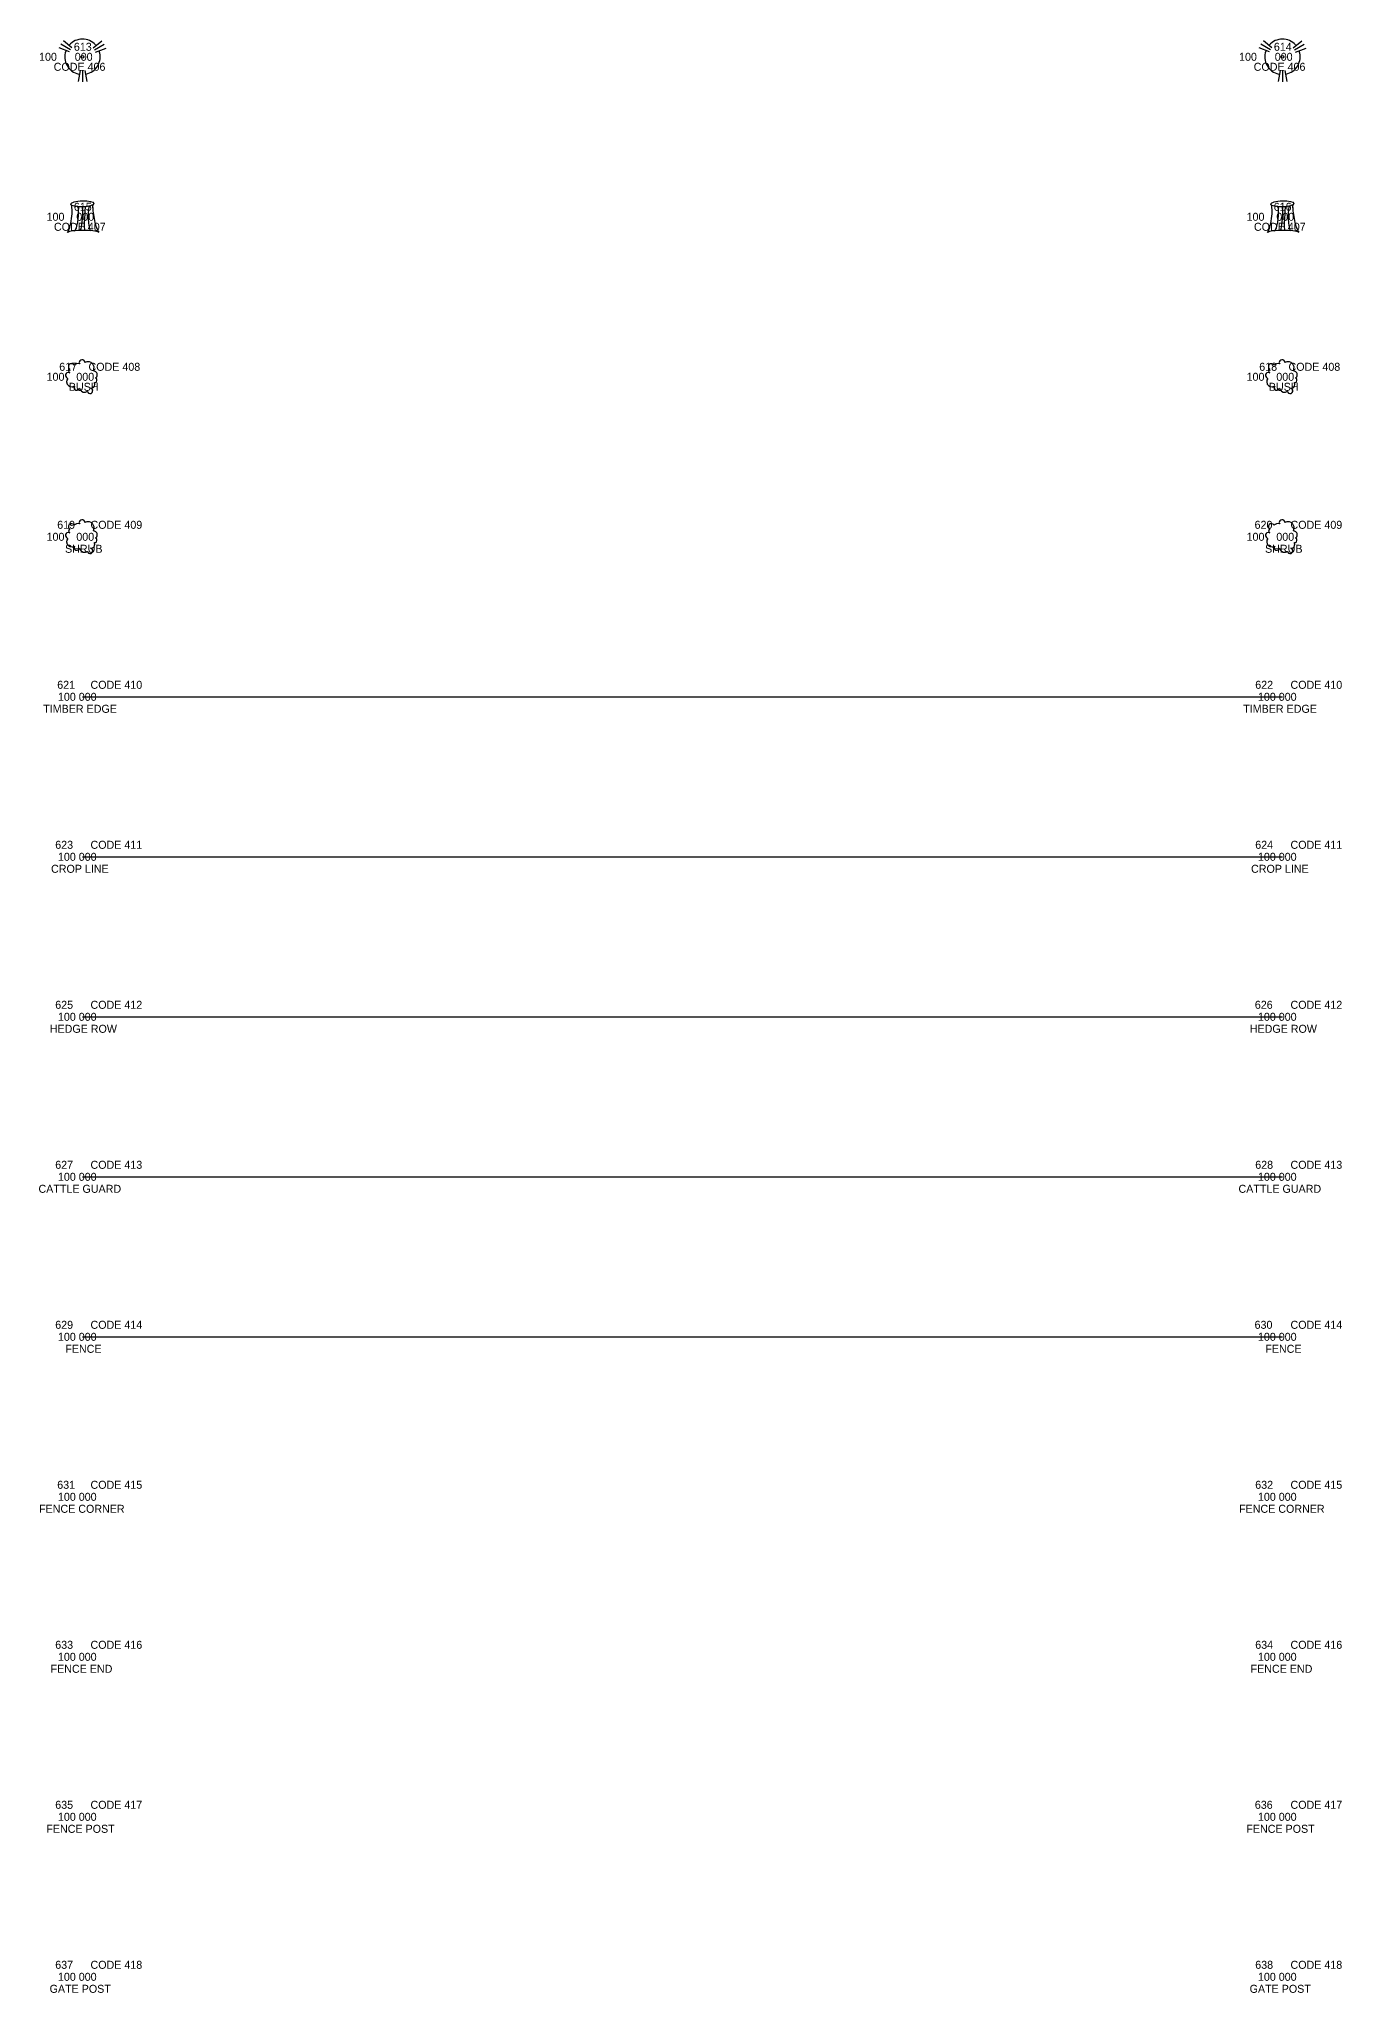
# Model space of a CAD drawing. Extents: x -12 to 6123, y -3 to 1005.
# Drawn here: x 2094.6 to 2257.4, y 758 to 1002.2 of the extents above; entities that cross this region are included whole.
import ezdxf

# ---------------------------------------------------------------- set-up
doc = ezdxf.new("R2010")
doc.units = 0
for name, color, linetype in [('Topo_Fence', 7, 'Continuous'), ('Topo_Field Comments', 7, 'Continuous'), ('Topo_NonHighway Improvements', 7, 'Continuous'), ('Topo_Point Descriptions', 7, 'Continuous'), ('Topo_Point Elevations', 7, 'Continuous'), ('Topo_Point Numbers', 7, 'Continuous'), ('Topo_Vegetation', 7, 'Continuous'), ('Topo_Vegetation Line', 7, 'Continuous'), ('Topo_Woods and Brush', 7, 'Continuous')]:
    doc.layers.add(name, color=color, linetype=linetype)

msp = doc.modelspace()

# ---------------------------------------------------------------- linework, layer by layer
at = {"layer": 'Topo_Fence'}
for p, q in [((2100, 840), (2100, 840)), ((2100, 840), (2250, 840)), ((2250, 840), (2250, 840)), ((2100, 820), (2100, 820)), ((2250, 820), (2250, 820)), ((2100, 800), (2100, 800)), ((2250, 800), (2250, 800)), ((2100, 780), (2100, 780)), ((2250, 780), (2250, 780)), ((2100, 760), (2100, 760)), ((2250, 760), (2250, 760))]:
    msp.add_line(p, q, dxfattribs=at)
at = {"layer": 'Topo_NonHighway Improvements'}
for p, q in [((2100, 860), (2100, 860)), ((2100, 860), (2250, 860)), ((2250, 860), (2250, 860))]:
    msp.add_line(p, q, dxfattribs=at)
at = {"layer": 'Topo_Vegetation'}
for p, q in [((2098.5, 1000.87), (2097.29, 1001.57)), ((2098.68, 1001.11), (2097.61, 1002.01)), ((2101.32, 1001.11), (2102.4, 1002.01)), ((2101.5, 1000.87), (2102.71, 1001.57)), ((2248.5, 1000.87), (2247.29, 1001.57)), ((2248.68, 1001.11), (2247.61, 1002.01)), ((2251.33, 1001.11), (2252.4, 1002.01)), ((2251.5, 1000.87), (2252.71, 1001.57)), ((2098.38, 1000.62), (2097.07, 1001.12)), ((2101.63, 1000.59), (2102.94, 1001.07)), ((2248.38, 1000.62), (2247.07, 1001.12)), ((2251.63, 1000.59), (2252.94, 1001.07)), ((2099.7, 998.3), (2099.46, 996.92)), ((2100, 998.25), (2100, 996.87)), ((2100.3, 998.3), (2100.54, 996.92)), ((2249.7, 998.3), (2249.46, 996.92)), ((2250, 998.25), (2250, 996.87)), ((2250.3, 998.3), (2250.54, 996.92))]:
    msp.add_line(p, q, dxfattribs=at)
for points in [[(2098.15, 959.8), (2098.04, 959.59), (2098.02, 959.35), (2098.09, 959.08), (2098.23, 958.93), (2098.47, 958.79), (2098.69, 958.75), (2098.89, 958.75), (2099.02, 958.82), (2098.95, 958.67), (2098.97, 958.55), (2099.04, 958.42), (2099.17, 958.33), (2099.35, 958.34), (2099.49, 958.41), (2099.58, 958.56), (2099.69, 958.35), (2099.86, 958.19), (2100.09, 958.09), (2100.36, 958.09), (2100.55, 958.15), (2100.61, 958.18), (2100.63, 958.14), (2100.74, 957.95), (2100.91, 957.92), (2101.08, 957.93), (2101.21, 958.02), (2101.27, 958.15), (2101.29, 958.32), (2101.22, 958.45), (2101.14, 958.53), (2101.02, 958.57), (2101.27, 958.61), (2101.4, 958.71), (2101.49, 958.86), (2101.53, 959.04), (2101.51, 959.21), (2101.48, 959.28), (2101.62, 959.29), (2101.74, 959.39), (2101.8, 959.53), (2101.78, 959.73), (2101.7, 959.8), (2101.61, 959.85), (2101.71, 959.93), (2101.81, 960.01), (2101.84, 960.14), (2101.85, 960.28), (2101.84, 960.41), (2101.78, 960.5), (2101.68, 960.62), (2101.59, 960.67), (2101.49, 960.71), (2101.36, 960.75), (2101.41, 960.88), (2101.42, 961), (2101.44, 961.23), (2101.39, 961.41), (2101.31, 961.57), (2101.2, 961.68), (2101.07, 961.78), (2100.89, 961.85), (2100.68, 961.89), (2100.53, 961.87), (2100.3, 961.78), (2100.28, 961.93), (2100.18, 962.07), (2100.04, 962.13), (2099.91, 962.14), (2099.78, 962.09), (2099.65, 961.98), (2099.59, 961.8), (2099.65, 961.63), (2099.46, 961.65), (2099.26, 961.63), (2099.09, 961.55), (2098.96, 961.45), (2098.84, 961.57), (2098.66, 961.64), (2098.47, 961.62), (2098.32, 961.54), (2098.24, 961.35), (2098.26, 961.14), (2098.33, 961.04), (2098.43, 960.96), (2098.33, 960.9), (2098.28, 960.79), (2098.26, 960.65), (2098.32, 960.54), (2098.42, 960.51), (2098.22, 960.52), (2098.05, 960.48), (2097.96, 960.4), (2097.89, 960.29), (2097.89, 960.11), (2097.98, 959.91), (2098.08, 959.84), (2098.14, 959.8)], [(2248.15, 959.8), (2248.04, 959.59), (2248.02, 959.35), (2248.09, 959.08), (2248.23, 958.93), (2248.47, 958.79), (2248.69, 958.75), (2248.89, 958.75), (2249.02, 958.82), (2248.95, 958.67), (2248.97, 958.55), (2249.04, 958.42), (2249.17, 958.33), (2249.35, 958.34), (2249.49, 958.41), (2249.58, 958.56), (2249.69, 958.35), (2249.86, 958.19), (2250.09, 958.09), (2250.36, 958.09), (2250.55, 958.15), (2250.61, 958.18), (2250.63, 958.14), (2250.74, 957.95), (2250.91, 957.92), (2251.08, 957.93), (2251.21, 958.02), (2251.27, 958.15), (2251.29, 958.32), (2251.22, 958.45), (2251.14, 958.53), (2251.02, 958.57), (2251.27, 958.61), (2251.4, 958.71), (2251.49, 958.86), (2251.53, 959.04), (2251.51, 959.21), (2251.48, 959.28), (2251.62, 959.29), (2251.74, 959.39), (2251.8, 959.53), (2251.78, 959.73), (2251.7, 959.8), (2251.61, 959.85), (2251.71, 959.93), (2251.81, 960.01), (2251.84, 960.14), (2251.85, 960.28), (2251.84, 960.41), (2251.78, 960.5), (2251.68, 960.62), (2251.59, 960.67), (2251.49, 960.71), (2251.36, 960.75), (2251.41, 960.88), (2251.42, 961), (2251.44, 961.23), (2251.39, 961.41), (2251.31, 961.57), (2251.2, 961.68), (2251.07, 961.78), (2250.89, 961.85), (2250.68, 961.89), (2250.53, 961.87), (2250.3, 961.78), (2250.28, 961.93), (2250.18, 962.07), (2250.04, 962.13), (2249.91, 962.14), (2249.78, 962.09), (2249.65, 961.98), (2249.59, 961.8), (2249.65, 961.63), (2249.46, 961.65), (2249.26, 961.63), (2249.09, 961.55), (2248.96, 961.45), (2248.84, 961.57), (2248.66, 961.64), (2248.47, 961.62), (2248.32, 961.54), (2248.24, 961.35), (2248.26, 961.14), (2248.33, 961.04), (2248.43, 960.96), (2248.33, 960.9), (2248.28, 960.79), (2248.26, 960.65), (2248.32, 960.54), (2248.42, 960.51), (2248.22, 960.52), (2248.05, 960.48), (2247.96, 960.4), (2247.89, 960.29), (2247.89, 960.11), (2247.98, 959.91), (2248.08, 959.84), (2248.14, 959.8)], [(2098.15, 939.8), (2098.04, 939.59), (2098.02, 939.35), (2098.09, 939.08), (2098.23, 938.93), (2098.47, 938.79), (2098.69, 938.75), (2098.89, 938.75), (2099.02, 938.82), (2098.95, 938.67), (2098.97, 938.55), (2099.04, 938.42), (2099.17, 938.33), (2099.35, 938.34), (2099.49, 938.41), (2099.58, 938.56), (2099.69, 938.35), (2099.86, 938.19), (2100.09, 938.09), (2100.36, 938.09), (2100.55, 938.15), (2100.61, 938.18), (2100.63, 938.14), (2100.74, 937.95), (2100.91, 937.92), (2101.08, 937.93), (2101.21, 938.02), (2101.27, 938.15), (2101.29, 938.32), (2101.22, 938.45), (2101.14, 938.53), (2101.02, 938.57), (2101.27, 938.61), (2101.4, 938.71), (2101.49, 938.86), (2101.53, 939.04), (2101.51, 939.21), (2101.48, 939.28), (2101.62, 939.29), (2101.74, 939.39), (2101.8, 939.53), (2101.78, 939.73), (2101.7, 939.8), (2101.61, 939.85), (2101.71, 939.93), (2101.81, 940.01), (2101.84, 940.14), (2101.85, 940.28), (2101.84, 940.41), (2101.78, 940.5), (2101.68, 940.62), (2101.59, 940.67), (2101.49, 940.71), (2101.36, 940.75), (2101.41, 940.88), (2101.42, 941), (2101.44, 941.23), (2101.39, 941.41), (2101.31, 941.57), (2101.2, 941.68), (2101.07, 941.78), (2100.89, 941.85), (2100.68, 941.89), (2100.53, 941.87), (2100.3, 941.78), (2100.28, 941.93), (2100.18, 942.07), (2100.04, 942.13), (2099.91, 942.14), (2099.78, 942.09), (2099.65, 941.98), (2099.59, 941.8), (2099.65, 941.63), (2099.46, 941.65), (2099.26, 941.63), (2099.09, 941.55), (2098.96, 941.45), (2098.84, 941.57), (2098.66, 941.64), (2098.47, 941.62), (2098.32, 941.54), (2098.24, 941.35), (2098.26, 941.14), (2098.33, 941.04), (2098.43, 940.96), (2098.33, 940.9), (2098.28, 940.79), (2098.26, 940.65), (2098.32, 940.54), (2098.42, 940.51), (2098.22, 940.52), (2098.05, 940.48), (2097.96, 940.4), (2097.89, 940.29), (2097.89, 940.11), (2097.98, 939.91), (2098.08, 939.84), (2098.14, 939.8)], [(2248.15, 939.8), (2248.04, 939.59), (2248.02, 939.35), (2248.09, 939.08), (2248.23, 938.93), (2248.47, 938.79), (2248.69, 938.75), (2248.89, 938.75), (2249.02, 938.82), (2248.95, 938.67), (2248.97, 938.55), (2249.04, 938.42), (2249.17, 938.33), (2249.35, 938.34), (2249.49, 938.41), (2249.58, 938.56), (2249.69, 938.35), (2249.86, 938.19), (2250.09, 938.09), (2250.36, 938.09), (2250.55, 938.15), (2250.61, 938.18), (2250.63, 938.14), (2250.74, 937.95), (2250.91, 937.92), (2251.08, 937.93), (2251.21, 938.02), (2251.27, 938.15), (2251.29, 938.32), (2251.22, 938.45), (2251.14, 938.53), (2251.02, 938.57), (2251.27, 938.61), (2251.4, 938.71), (2251.49, 938.86), (2251.53, 939.04), (2251.51, 939.21), (2251.48, 939.28), (2251.62, 939.29), (2251.74, 939.39), (2251.8, 939.53), (2251.78, 939.73), (2251.7, 939.8), (2251.61, 939.85), (2251.71, 939.93), (2251.81, 940.01), (2251.84, 940.14), (2251.85, 940.28), (2251.84, 940.41), (2251.78, 940.5), (2251.68, 940.62), (2251.59, 940.67), (2251.49, 940.71), (2251.36, 940.75), (2251.41, 940.88), (2251.42, 941), (2251.44, 941.23), (2251.39, 941.41), (2251.31, 941.57), (2251.2, 941.68), (2251.07, 941.78), (2250.89, 941.85), (2250.68, 941.89), (2250.53, 941.87), (2250.3, 941.78), (2250.28, 941.93), (2250.18, 942.07), (2250.04, 942.13), (2249.91, 942.14), (2249.78, 942.09), (2249.65, 941.98), (2249.59, 941.8), (2249.65, 941.63), (2249.46, 941.65), (2249.26, 941.63), (2249.09, 941.55), (2248.96, 941.45), (2248.84, 941.57), (2248.66, 941.64), (2248.47, 941.62), (2248.32, 941.54), (2248.24, 941.35), (2248.26, 941.14), (2248.33, 941.04), (2248.43, 940.96), (2248.33, 940.9), (2248.28, 940.79), (2248.26, 940.65), (2248.32, 940.54), (2248.42, 940.51), (2248.22, 940.52), (2248.05, 940.48), (2247.96, 940.4), (2247.89, 940.29), (2247.89, 940.11), (2247.98, 939.91), (2248.08, 939.84), (2248.14, 939.8)]]:
    msp.add_lwpolyline(points, dxfattribs=at)
for centre in [(2100, 1000), (2250, 1000)]:
    msp.add_circle(centre, 0.156, dxfattribs=at)
for centre, start, end in [((2100, 1000), 42.2922, 138.1721), ((2250, 1000), 42.2922, 138.1721), ((2100, 1000), 161.1466, 257.6284), ((2100, 1000), 281.4412, 18.0392), ((2250, 1000), 161.1466, 257.6284), ((2250, 1000), 281.4412, 18.0392)]:
    msp.add_arc(centre, 2.21, start, end, dxfattribs=at)
for centre in [(2099.99, 981.62), (2249.99, 981.62)]:
    msp.add_ellipse(centre, major_axis=(1.43, 0.05), ratio=0.272871, dxfattribs=at)
for centre, major_axis, ratio, start_param, end_param in [((2098.26, 979.79), (-0.25, -1.79), 0.202902, 0.24901, 2.93855), ((2098.26, 979.79), (-0.25, -1.79), 0.202902, 3.100711, 3.141593), ((2099.18, 979.76), (-0.19, -1.5), 0.184982, 0, 3.141593), ((2099.83, 979.77), (-0.11, -1.46), 0.121718, 0, 3.141593), ((2100.32, 979.78), (-0.06, -1.47), 0.05233, 3.141593, 6.283185), ((2100.92, 979.81), (0.07, -1.55), 0.128128, 3.141593, 6.283185), ((2101.78, 979.87), (0.35, -1.83), 0.184623, 3.90323, 6.102586), ((2101.78, 979.87), (0.35, -1.83), 0.184623, 3.141593, 3.177645), ((2248.26, 979.79), (-0.25, -1.79), 0.202902, 0.24901, 2.93855), ((2248.26, 979.79), (-0.25, -1.79), 0.202902, 3.100711, 3.141593), ((2249.18, 979.76), (-0.19, -1.5), 0.184982, 0, 3.141593), ((2249.83, 979.77), (-0.11, -1.46), 0.121718, 0, 3.141593), ((2250.32, 979.78), (-0.06, -1.47), 0.05233, 3.141593, 6.283185), ((2250.92, 979.81), (0.07, -1.55), 0.128128, 3.141593, 6.283185), ((2251.78, 979.87), (0.35, -1.83), 0.184623, 3.90323, 6.102586), ((2251.78, 979.87), (0.35, -1.83), 0.184623, 3.141593, 3.177645), ((2100.1, 977.96), (-2.04, 0), 0.168932, 3.428304, 6.039986), ((2250.1, 977.96), (-2.04, 0), 0.168932, 3.428304, 6.039986)]:
    msp.add_ellipse(centre, major_axis=major_axis, ratio=ratio, start_param=start_param, end_param=end_param, dxfattribs=at)
for points in [[(2101.3, 981.13), (2101.31, 981.38), (2101.42, 981.65)], [(2251.3, 981.13), (2251.31, 981.38), (2251.42, 981.65)]]:
    msp.add_spline(points, degree=3, dxfattribs=at)
at = {"layer": 'Topo_Vegetation Line'}
for p, q in [((2100, 900), (2100, 900)), ((2100, 900), (2250, 900)), ((2250, 900), (2250, 900))]:
    msp.add_line(p, q, dxfattribs=at)
at = {"layer": 'Topo_Woods and Brush'}
for p, q in [((2100, 920), (2100, 920)), ((2100, 920), (2250, 920)), ((2250, 920), (2250, 920)), ((2100, 880), (2100, 880)), ((2100, 880), (2250, 880)), ((2250, 880), (2250, 880))]:
    msp.add_line(p, q, dxfattribs=at)

# ---------------------------------------------------------------- texts
at = {"layer": 'Topo_Field Comments'}
for s, p in [('CODE 406', (2096.4, 998.25)), ('CODE 406', (2246.4, 998.25)), ('CODE 407', (2096.43, 978.25)), ('CODE 407', (2246.43, 978.25)), ('CODE 408', (2100.75, 960.75)), ('CODE 408', (2250.75, 960.75)), ('CODE 409', (2101, 941)), ('CODE 409', (2251, 941)), ('CODE 410', (2101, 921)), ('CODE 410', (2251, 921)), ('CODE 411', (2101, 901)), ('CODE 411', (2251, 901)), ('CODE 412', (2101, 881)), ('CODE 412', (2251, 881)), ('CODE 413', (2101, 861)), ('CODE 413', (2251, 861)), ('CODE 414', (2101, 841)), ('CODE 414', (2251, 841)), ('CODE 415', (2101, 821)), ('CODE 415', (2251, 821)), ('CODE 416', (2101, 801)), ('CODE 416', (2251, 801)), ('CODE 417', (2101, 781)), ('CODE 417', (2251, 781)), ('CODE 418', (2101, 761)), ('CODE 418', (2251, 761))]:
    msp.add_text(s, height=1, dxfattribs=at).set_placement(p)
at = {"layer": 'Topo_Point Descriptions'}
for s, p in [('BUSH', (2098.29, 958.25)), ('BUSH', (2248.29, 958.25)), ('SHRUB', (2097.82, 938)), ('SHRUB', (2247.82, 938)), ('TIMBER EDGE', (2095.09, 918)), ('TIMBER EDGE', (2245.09, 918)), ('CROP LINE', (2096.07, 898)), ('CROP LINE', (2246.07, 898)), ('HEDGE ROW', (2095.91, 878)), ('HEDGE ROW', (2245.91, 878)), ('CATTLE GUARD', (2094.5, 858)), ('CATTLE GUARD', (2244.5, 858)), ('FENCE', (2097.85, 838)), ('FENCE', (2247.85, 838)), ('FENCE CORNER', (2094.57, 818)), ('FENCE CORNER', (2244.57, 818)), ('FENCE END', (2096.01, 798)), ('FENCE END', (2246.01, 798)), ('FENCE POST', (2095.48, 778)), ('FENCE POST', (2245.48, 778)), ('GATE POST', (2095.89, 758)), ('GATE POST', (2245.89, 758))]:
    msp.add_text(s, height=1, dxfattribs=at).set_placement(p)
at = {"layer": 'Topo_Point Elevations'}
for s, p in [('100      000', (2094.57, 999.5)), ('100      000', (2244.57, 999.5)), ('100    000', (2095.51, 979.5)), ('100    000', (2245.51, 979.5)), ('100    000', (2095.51, 959.5)), ('100    000', (2245.51, 959.5)), ('100    000', (2095.51, 939.5)), ('100    000', (2245.51, 939.5)), ('100 000', (2096.93, 919.5)), ('100 000', (2246.93, 919.5)), ('100 000', (2096.93, 899.5)), ('100 000', (2246.93, 899.5)), ('100 000', (2096.93, 879.5)), ('100 000', (2246.93, 879.5)), ('100 000', (2096.93, 859.5)), ('100 000', (2246.93, 859.5)), ('100 000', (2096.93, 839.5)), ('100 000', (2246.93, 839.5)), ('100 000', (2096.93, 819.5)), ('100 000', (2246.93, 819.5)), ('100 000', (2096.93, 799.5)), ('100 000', (2246.93, 799.5)), ('100 000', (2096.93, 779.5)), ('100 000', (2246.93, 779.5)), ('100 000', (2096.93, 759.5)), ('100 000', (2246.93, 759.5))]:
    msp.add_text(s, height=1, dxfattribs=at).set_placement(p)
at = {"layer": 'Topo_Point Numbers'}
for s, p in [('613', (2098.92, 1000.75)), ('614', (2248.92, 1000.75)), ('615', (2098.92, 980.75)), ('616', (2248.9, 980.75)), ('617', (2097.09, 960.75)), ('618', (2247.09, 960.75)), ('619', (2096.84, 941)), ('620', (2246.51, 941)), ('621', (2096.84, 921)), ('622', (2246.59, 921)), ('623', (2096.59, 901)), ('624', (2246.59, 901)), ('625', (2096.59, 881)), ('626', (2246.54, 881)), ('627', (2096.59, 861)), ('628', (2246.59, 861)), ('629', (2096.59, 841)), ('630', (2246.51, 841)), ('631', (2096.84, 821)), ('632', (2246.59, 821)), ('633', (2096.59, 801)), ('634', (2246.59, 801)), ('635', (2096.59, 781)), ('636', (2246.54, 781)), ('637', (2096.59, 761)), ('638', (2246.59, 761))]:
    msp.add_text(s, height=1, dxfattribs=at).set_placement(p)

doc.saveas('drawing.dxf')
